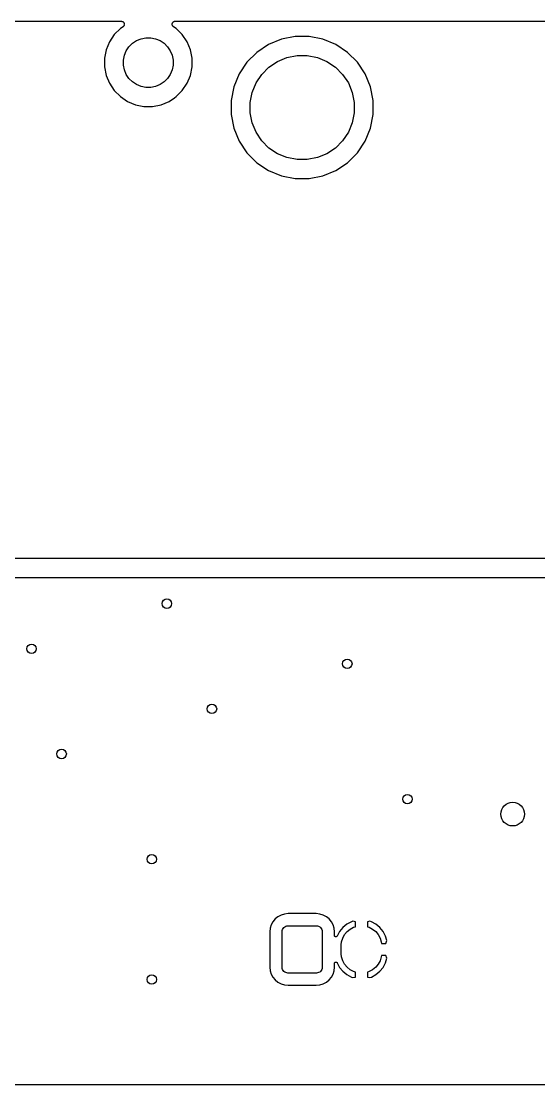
# Model space of a CAD drawing. Extents: x 1 to 139, y -76 to -1.
# Drawn here: x 85.93 to 107.78, y -75.56 to -30.64 of the extents above; entities that cross this region are included whole.
import ezdxf

# ---------------------------------------------------------------- set-up
doc = ezdxf.new("R2010")
doc.units = 0
doc.header["$MEASUREMENT"] = 0
doc.layers.add('BLACK', color=7, linetype='CONTINUOUS')

msp = doc.modelspace()

# ---------------------------------------------------------------- linework, layer by layer
at = {"layer": 'BLACK', "linetype": 'CONTINUOUS'}
for p, q in [((65.757, -30.645), (90.153, -30.645)), ((90.1107, -30.953), (89.853, -31.2107)), ((90.2236, -30.8776), (90.1107, -30.953)), ((90.153, -30.645), (90.1544, -30.645)), ((90.1544, -30.645), (90.1544, -30.645)), ((90.1544, -30.645), (90.1545, -30.645)), ((90.1545, -30.645), (90.1548, -30.645)), ((90.1548, -30.645), (90.1671, -30.6464)), ((90.1671, -30.6464), (90.1791, -30.6477)), ((90.1791, -30.6477), (90.1792, -30.6478)), ((90.1792, -30.6478), (90.1794, -30.6478)), ((90.1794, -30.6478), (90.1912, -30.6515)), ((90.1912, -30.6515), (90.2027, -30.6551)), ((90.2027, -30.6551), (90.2029, -30.6552)), ((90.2029, -30.6552), (90.203, -30.6553)), ((90.203, -30.6553), (90.2137, -30.6612)), ((90.2137, -30.6612), (90.2245, -30.667)), ((90.2329, -30.87), (90.2236, -30.8776)), ((90.2245, -30.667), (90.2246, -30.6671)), ((90.2246, -30.6671), (90.2248, -30.6672)), ((90.2248, -30.6672), (90.2341, -30.6751)), ((90.2425, -30.8621), (90.2329, -30.87)), ((90.2341, -30.6751), (90.2435, -30.6829)), ((90.2426, -30.862), (90.2425, -30.8621)), ((90.2427, -30.8619), (90.2426, -30.862)), ((90.2503, -30.8526), (90.2427, -30.8619)), ((90.2435, -30.6829), (90.2436, -30.683)), ((90.2436, -30.683), (90.2437, -30.6831)), ((90.2437, -30.6831), (90.2515, -30.6927)), ((90.2583, -30.843), (90.2503, -30.8526)), ((90.2515, -30.6927), (90.2591, -30.7022)), ((90.2584, -30.8429), (90.2583, -30.843)), ((90.2585, -30.8427), (90.2584, -30.8429)), ((90.2642, -30.8322), (90.2585, -30.8427)), ((90.2591, -30.7022), (90.2592, -30.7023)), ((90.2592, -30.7023), (90.2593, -30.7025)), ((90.2593, -30.7025), (90.265, -30.7133)), ((90.2701, -30.8212), (90.2642, -30.8322)), ((90.265, -30.7133), (90.2706, -30.7241)), ((90.2702, -30.8209), (90.2701, -30.8211)), ((90.2701, -30.8211), (90.2701, -30.8212)), ((90.2738, -30.8093), (90.2702, -30.8209)), ((90.2706, -30.7241), (90.2707, -30.7243)), ((90.2707, -30.7243), (90.2708, -30.7244)), ((90.2708, -30.7244), (90.2741, -30.736)), ((90.2774, -30.7975), (90.2738, -30.8093)), ((90.2741, -30.736), (90.2777, -30.7479)), ((90.2775, -30.7972), (90.2774, -30.7974)), ((90.2774, -30.7974), (90.2774, -30.7975)), ((90.2787, -30.785), (90.2775, -30.7972)), ((90.2777, -30.7479), (90.2777, -30.748)), ((90.2777, -30.748), (90.2778, -30.7482)), ((90.2778, -30.7482), (90.2788, -30.7602)), ((90.28, -30.7729), (90.2787, -30.785)), ((90.2788, -30.7602), (90.28, -30.7726)), ((90.28, -30.7726), (90.28, -30.7727)), ((90.28, -30.7727), (90.28, -30.7729)), ((92.3, -30.7708), (92.3013, -30.7588)), ((92.3, -30.7709), (92.3, -30.7708)), ((92.3, -30.7711), (92.3, -30.7709)), ((92.3011, -30.7833), (92.3, -30.7711)), ((92.3022, -30.7955), (92.3011, -30.7833)), ((92.3013, -30.7588), (92.3026, -30.7465)), ((92.3022, -30.7956), (92.3022, -30.7955)), ((92.3022, -30.7958), (92.3022, -30.7956)), ((92.3057, -30.8074), (92.3022, -30.7958)), ((92.3026, -30.7463), (92.3027, -30.7461)), ((92.3026, -30.7465), (92.3026, -30.7463)), ((92.3027, -30.7461), (92.3062, -30.7347)), ((92.3091, -30.8193), (92.3057, -30.8074)), ((92.3062, -30.7347), (92.3099, -30.7228)), ((92.3092, -30.8194), (92.3091, -30.8193)), ((92.3092, -30.8196), (92.3092, -30.8194)), ((92.3149, -30.8303), (92.3092, -30.8196)), ((92.3099, -30.7228), (92.31, -30.7226)), ((92.31, -30.7226), (92.3101, -30.7225)), ((92.3101, -30.7225), (92.3158, -30.7119)), ((92.3205, -30.8413), (92.3149, -30.8303)), ((92.3158, -30.7119), (92.3217, -30.701)), ((92.3207, -30.8414), (92.3205, -30.8413)), ((92.3207, -30.8415), (92.3207, -30.8414)), ((92.3284, -30.851), (92.3207, -30.8415)), ((92.3217, -30.701), (92.3218, -30.7009)), ((92.3218, -30.7009), (92.3219, -30.7007)), ((92.3219, -30.7007), (92.3297, -30.6913)), ((92.336, -30.8606), (92.3284, -30.851)), ((92.3297, -30.6913), (92.3375, -30.6819)), ((92.3362, -30.8607), (92.336, -30.8606)), ((92.3363, -30.8609), (92.3362, -30.8607)), ((92.3455, -30.8686), (92.3363, -30.8609)), ((92.3375, -30.6819), (92.3376, -30.6818)), ((92.3376, -30.6818), (92.3377, -30.6816)), ((92.3377, -30.6816), (92.3473, -30.6739)), ((92.355, -30.8766), (92.3455, -30.8686)), ((92.3473, -30.6739), (92.3567, -30.6662)), ((92.3552, -30.8768), (92.355, -30.8766)), ((92.3553, -30.8768), (92.3552, -30.8768)), ((92.3552, -30.8768), (92.3552, -30.8768)), ((92.3564, -30.8776), (92.3553, -30.8768)), ((92.4693, -30.953), (92.3564, -30.8776)), ((92.3567, -30.6662), (92.3569, -30.6661)), ((92.3569, -30.6661), (92.357, -30.666)), ((92.357, -30.666), (92.3679, -30.6603)), ((92.3679, -30.6603), (92.3786, -30.6546)), ((92.3786, -30.6546), (92.3788, -30.6545)), ((92.3788, -30.6545), (92.3789, -30.6545)), ((92.3789, -30.6545), (92.3906, -30.651)), ((92.3906, -30.651), (92.4023, -30.6474)), ((92.4023, -30.6474), (92.4025, -30.6474)), ((92.4025, -30.6474), (92.4027, -30.6474)), ((92.4027, -30.6474), (92.4149, -30.6462)), ((92.4149, -30.6462), (92.427, -30.645)), ((92.427, -30.645), (116.823, -30.645)), ((92.727, -31.2107), (92.4693, -30.953)), ((89.853, -31.2107), (89.6506, -31.5137)), ((90.7926, -31.4595), (90.9837, -31.3803)), ((90.9837, -31.3803), (91.1866, -31.34)), ((91.1866, -31.34), (91.3934, -31.34)), ((91.3934, -31.34), (91.5963, -31.3803)), ((91.5963, -31.3803), (91.7874, -31.4595)), ((92.9294, -31.5137), (92.727, -31.2107)), ((96.9149, -31.4053), (96.369, -31.6314)), ((97.4945, -31.29), (96.9149, -31.4053)), ((98.0855, -31.29), (97.4945, -31.29)), ((98.6651, -31.4053), (98.0855, -31.29)), ((99.211, -31.6314), (98.6651, -31.4053)), ((89.5111, -31.8504), (89.44, -32.2078)), ((89.6506, -31.5137), (89.5111, -31.8504)), ((90.2803, -32.0837), (90.3595, -31.8926)), ((90.3595, -31.8926), (90.4744, -31.7207)), ((90.4744, -31.7207), (90.6207, -31.5744)), ((90.6207, -31.5744), (90.7926, -31.4595)), ((91.7874, -31.4595), (91.9593, -31.5744)), ((91.9593, -31.5744), (92.1056, -31.7207)), ((92.1056, -31.7207), (92.2205, -31.8926)), ((92.2205, -31.8926), (92.2996, -32.0837)), ((93.0689, -31.8504), (92.9294, -31.5137)), ((93.14, -32.2078), (93.0689, -31.8504)), ((96.369, -31.6314), (95.8776, -31.9597)), ((99.7024, -31.9597), (99.211, -31.6314)), ((89.44, -32.2078), (89.44, -32.5722)), ((90.24, -32.2866), (90.2803, -32.0837)), ((90.24, -32.4934), (90.24, -32.2866)), ((92.2996, -32.0837), (92.34, -32.2866)), ((92.34, -32.2866), (92.34, -32.4934)), ((93.14, -32.5722), (93.14, -32.2078)), ((95.8776, -31.9597), (95.4597, -32.3776)), ((96.3876, -32.5811), (96.7479, -32.3404)), ((96.7479, -32.3404), (97.1483, -32.1745)), ((97.1483, -32.1745), (97.5733, -32.09)), ((97.5733, -32.09), (98.0067, -32.09)), ((98.0067, -32.09), (98.4317, -32.1745)), ((98.4317, -32.1745), (98.8321, -32.3404)), ((98.8321, -32.3404), (99.1924, -32.5811)), ((100.12, -32.3776), (99.7024, -31.9597)), ((89.44, -32.5722), (89.5111, -32.9296)), ((90.2803, -32.6963), (90.24, -32.4934)), ((90.3595, -32.8874), (90.2803, -32.6963)), ((92.2996, -32.6963), (92.2205, -32.8874)), ((92.34, -32.4934), (92.2996, -32.6963)), ((93.0689, -32.9296), (93.14, -32.5722)), ((95.4597, -32.3776), (95.1314, -32.869)), ((96.0811, -32.8876), (96.3876, -32.5811)), ((99.1924, -32.5811), (99.4989, -32.8876)), ((100.449, -32.869), (100.12, -32.3776)), ((89.5111, -32.9296), (89.6506, -33.2663)), ((90.4744, -33.0593), (90.3595, -32.8874)), ((90.6207, -33.2056), (90.4744, -33.0593)), ((90.7926, -33.3205), (90.6207, -33.2056)), ((91.9593, -33.2056), (91.7874, -33.3205)), ((92.1056, -33.0593), (91.9593, -33.2056)), ((92.2205, -32.8874), (92.1056, -33.0593)), ((92.9294, -33.2663), (93.0689, -32.9296)), ((95.1314, -32.869), (94.9053, -33.4149)), ((95.8404, -33.2479), (96.0811, -32.8876)), ((99.4989, -32.8876), (99.7396, -33.2479)), ((100.675, -33.4149), (100.449, -32.869)), ((89.6506, -33.2663), (89.853, -33.5693)), ((89.853, -33.5693), (90.1107, -33.827)), ((90.9837, -33.3997), (90.7926, -33.3205)), ((91.1866, -33.44), (90.9837, -33.3997)), ((91.3934, -33.44), (91.1866, -33.44)), ((91.5963, -33.3997), (91.3934, -33.44)), ((91.7874, -33.3205), (91.5963, -33.3997)), ((92.4693, -33.827), (92.727, -33.5693)), ((92.727, -33.5693), (92.9294, -33.2663)), ((94.9053, -33.4149), (94.79, -33.9945)), ((95.59, -34.0733), (95.6745, -33.6483)), ((95.6745, -33.6483), (95.8404, -33.2479)), ((99.7396, -33.2479), (99.9055, -33.6483)), ((99.9055, -33.6483), (99.99, -34.0733)), ((100.79, -33.9945), (100.675, -33.4149)), ((90.1107, -33.827), (90.4137, -34.0294)), ((90.4137, -34.0294), (90.7504, -34.1689)), ((91.8296, -34.1689), (92.1663, -34.0294)), ((92.1663, -34.0294), (92.3953, -33.8764)), ((92.3953, -33.8764), (92.3954, -33.8764)), ((92.3954, -33.8764), (92.4693, -33.827)), ((94.79, -33.9945), (94.79, -34.5855)), ((95.59, -34.5067), (95.59, -34.0733)), ((99.99, -34.0733), (99.99, -34.5067)), ((100.79, -34.5855), (100.79, -33.9945)), ((90.7504, -34.1689), (91.1078, -34.24)), ((91.1078, -34.24), (91.4722, -34.24)), ((91.4722, -34.24), (91.8296, -34.1689)), ((94.79, -34.5855), (94.9053, -35.1651)), ((95.6745, -34.9317), (95.59, -34.5067)), ((99.99, -34.5067), (99.9055, -34.9317)), ((100.675, -35.1651), (100.79, -34.5855)), ((95.8404, -35.3321), (95.6745, -34.9317)), ((99.9055, -34.9317), (99.7396, -35.3321)), ((94.9053, -35.1651), (95.1314, -35.711)), ((96.0811, -35.6924), (95.8404, -35.3321)), ((99.7396, -35.3321), (99.4989, -35.6924)), ((100.449, -35.711), (100.675, -35.1651)), ((95.1314, -35.711), (95.4597, -36.2024)), ((96.3876, -35.9989), (96.0811, -35.6924)), ((99.4989, -35.6924), (99.1924, -35.9989)), ((100.12, -36.2024), (100.449, -35.711)), ((95.4597, -36.2024), (95.8776, -36.6203)), ((96.7479, -36.2396), (96.3876, -35.9989)), ((97.1483, -36.4055), (96.7479, -36.2396)), ((98.8321, -36.2396), (98.4317, -36.4055)), ((99.1924, -35.9989), (98.8321, -36.2396)), ((99.7024, -36.6203), (100.12, -36.2024)), ((95.8776, -36.6203), (96.369, -36.9486)), ((97.5733, -36.49), (97.1483, -36.4055)), ((98.0067, -36.49), (97.5733, -36.49)), ((98.4317, -36.4055), (98.0067, -36.49)), ((99.211, -36.9486), (99.7024, -36.6203)), ((96.369, -36.9486), (96.9149, -37.1747)), ((96.9149, -37.1747), (97.4945, -37.29)), ((98.0855, -37.29), (98.6651, -37.1747)), ((98.6651, -37.1747), (99.211, -36.9486)), ((97.4945, -37.29), (98.0855, -37.29)), ((138.303, -53.34), (24.257, -53.34)), ((63.4435, -54.14), (111.504, -54.14)), ((96.5577, -68.6775), (96.4874, -68.809)), ((96.6523, -68.5623), (96.5577, -68.6775)), ((96.7675, -68.4677), (96.6523, -68.5623)), ((96.899, -68.3974), (96.7675, -68.4677)), ((97.0416, -68.3542), (96.899, -68.3974)), ((97.1931, -68.3392), (97.0416, -68.3542)), ((98.3869, -68.3392), (97.1931, -68.3392)), ((98.5384, -68.3542), (98.3869, -68.3392)), ((98.681, -68.3974), (98.5384, -68.3542)), ((98.8125, -68.4677), (98.681, -68.3974)), ((98.9277, -68.5623), (98.8125, -68.4677)), ((99.0223, -68.6775), (98.9277, -68.5623)), ((99.0926, -68.809), (99.0223, -68.6775)), ((99.8666, -68.6833), (99.6742, -68.7872)), ((99.9278, -68.6582), (99.8666, -68.6833)), ((100.036, -68.6805), (99.9278, -68.6582)), ((100.036, -68.8888), (100.036, -68.6805)), ((100.652, -68.6582), (100.544, -68.6805)), ((100.544, -68.6805), (100.544, -68.8888)), ((100.713, -68.6833), (100.652, -68.6582)), ((100.906, -68.7872), (100.713, -68.6833)), ((96.4442, -68.9516), (96.4292, -69.1031)), ((96.4292, -69.1031), (96.4292, -70.5969)), ((96.4874, -68.809), (96.4442, -68.9516)), ((96.94, -69.1), (96.9448, -69.0512)), ((96.94, -70.6), (96.94, -69.1)), ((96.9448, -69.0512), (96.959, -69.0043)), ((96.959, -69.0043), (96.9821, -68.9611)), ((96.9821, -68.9611), (97.0132, -68.9232)), ((97.0132, -68.9232), (97.0511, -68.8921)), ((97.0511, -68.8921), (97.0943, -68.869)), ((97.0943, -68.869), (97.1412, -68.8548)), ((97.1412, -68.8548), (97.19, -68.85)), ((97.19, -68.85), (98.39, -68.85)), ((98.39, -68.85), (98.4388, -68.8548)), ((98.4388, -68.8548), (98.4857, -68.869)), ((98.4857, -68.869), (98.5289, -68.8921)), ((98.5289, -68.8921), (98.5668, -68.9232)), ((98.5668, -68.9232), (98.5979, -68.9611)), ((98.5979, -68.9611), (98.621, -69.0043)), ((98.621, -69.0043), (98.6352, -69.0512)), ((98.6352, -69.0512), (98.64, -69.1)), ((98.64, -69.1), (98.64, -70.6)), ((99.1358, -68.9516), (99.0926, -68.809)), ((99.1508, -69.1031), (99.1358, -68.9516)), ((99.1508, -69.2544), (99.1508, -69.1031)), ((99.3717, -69.0924), (99.2704, -69.284)), ((99.5079, -68.9249), (99.3717, -69.0924)), ((99.6742, -68.7872), (99.5079, -68.9249)), ((99.5798, -69.2255), (99.6861, -69.0961)), ((99.6861, -69.0961), (99.8155, -68.9898)), ((99.8155, -68.9898), (99.9631, -68.9109)), ((99.9631, -68.9109), (100.036, -68.8888)), ((100.544, -68.8888), (100.617, -68.9109)), ((100.617, -68.9109), (100.765, -68.9898)), ((100.765, -68.9898), (100.894, -69.0961)), ((100.894, -69.0961), (101, -69.2255)), ((101.072, -68.9249), (100.906, -68.7872)), ((101.208, -69.0924), (101.072, -68.9249)), ((101.309, -69.2832), (101.208, -69.0924)), ((99.1511, -69.2575), (99.1508, -69.2544)), ((99.1511, -69.2607), (99.1511, -69.2575)), ((99.1517, -69.2637), (99.1511, -69.2607)), ((99.152, -69.2667), (99.1517, -69.2637)), ((99.1529, -69.2697), (99.152, -69.2667)), ((99.1535, -69.2729), (99.1529, -69.2697)), ((99.1547, -69.2757), (99.1535, -69.2729)), ((99.1556, -69.2786), (99.1547, -69.2757)), ((99.157, -69.2814), (99.1556, -69.2786)), ((99.1583, -69.2843), (99.157, -69.2814)), ((99.16, -69.2868), (99.1583, -69.2843)), ((99.1614, -69.2895), (99.16, -69.2868)), ((99.1634, -69.292), (99.1614, -69.2895)), ((99.1651, -69.2946), (99.1634, -69.292)), ((99.1673, -69.2968), (99.1651, -69.2946)), ((99.1692, -69.2991), (99.1673, -69.2968)), ((99.1717, -69.3011), (99.1692, -69.2991)), ((99.1739, -69.3034), (99.1717, -69.3011)), ((99.1764, -69.3051), (99.1739, -69.3034)), ((99.1788, -69.307), (99.1764, -69.3051)), ((99.1816, -69.3085), (99.1788, -69.307)), ((99.1842, -69.3103), (99.1816, -69.3085)), ((99.187, -69.3115), (99.1842, -69.3103)), ((99.1897, -69.3129), (99.187, -69.3115)), ((99.1927, -69.3138), (99.1897, -69.3129)), ((99.1956, -69.3151), (99.1927, -69.3138)), ((99.1986, -69.3157), (99.1956, -69.3151)), ((99.2015, -69.3166), (99.1986, -69.3157)), ((99.2047, -69.3169), (99.2015, -69.3166)), ((99.2078, -69.3175), (99.2047, -69.3169)), ((99.2108, -69.3175), (99.2078, -69.3175)), ((99.2138, -69.3179), (99.2108, -69.3175)), ((99.217, -69.3176), (99.2138, -69.3179)), ((99.2202, -69.3176), (99.217, -69.3176)), ((99.2231, -69.317), (99.2202, -69.3176)), ((99.2262, -69.3167), (99.2231, -69.317)), ((99.2292, -69.3158), (99.2262, -69.3167)), ((99.2323, -69.3152), (99.2292, -69.3158)), ((99.2351, -69.3141), (99.2323, -69.3152)), ((99.2381, -69.3132), (99.2351, -69.3141)), ((99.2409, -69.3118), (99.2381, -69.3132)), ((99.2438, -69.3106), (99.2409, -69.3118)), ((99.2463, -69.3089), (99.2438, -69.3106)), ((99.249, -69.3075), (99.2463, -69.3089)), ((99.2515, -69.3055), (99.249, -69.3075)), ((99.2542, -69.3038), (99.2515, -69.3055)), ((99.2563, -69.3016), (99.2542, -69.3038)), ((99.2587, -69.2997), (99.2563, -69.3016)), ((99.2607, -69.2973), (99.2587, -69.2997)), ((99.263, -69.2951), (99.2607, -69.2973)), ((99.2647, -69.2926), (99.263, -69.2951)), ((99.2667, -69.2902), (99.2647, -69.2926)), ((99.2682, -69.2875), (99.2667, -69.2902)), ((99.27, -69.2848), (99.2682, -69.2875)), ((99.2704, -69.284), (99.27, -69.2848)), ((99.44, -69.6583), (99.4523, -69.5334)), ((99.4523, -69.5334), (99.5009, -69.3731)), ((99.5009, -69.3731), (99.5798, -69.2255)), ((101, -69.2255), (101.079, -69.3731)), ((101.079, -69.3731), (101.128, -69.5334)), ((101.128, -69.5334), (101.134, -69.596)), ((101.134, -69.596), (101.329, -69.596)), ((101.367, -69.4771), (101.309, -69.2832)), ((101.329, -69.596), (101.367, -69.4771)), ((99.44, -70.0417), (99.44, -69.6583)), ((99.4523, -70.1666), (99.44, -70.0417)), ((99.1508, -70.4448), (99.1511, -70.4416)), ((99.1508, -70.4456), (99.1508, -70.4448)), ((99.1508, -70.5969), (99.1508, -70.4456)), ((99.1511, -70.4416), (99.1512, -70.4384)), ((99.1512, -70.4384), (99.1518, -70.4354)), ((99.1518, -70.4354), (99.1522, -70.4324)), ((99.1522, -70.4324), (99.1531, -70.4294)), ((99.1531, -70.4294), (99.1538, -70.4263)), ((99.1538, -70.4263), (99.155, -70.4235)), ((99.155, -70.4235), (99.1559, -70.4206)), ((99.1559, -70.4206), (99.1574, -70.4178)), ((99.1574, -70.4178), (99.1587, -70.4149)), ((99.1587, -70.4149), (99.1604, -70.4124)), ((99.1604, -70.4124), (99.1619, -70.4098)), ((99.1619, -70.4098), (99.1639, -70.4073)), ((99.1639, -70.4073), (99.1657, -70.4047)), ((99.1657, -70.4047), (99.1679, -70.4026)), ((99.1679, -70.4026), (99.1698, -70.4003)), ((99.1698, -70.4003), (99.1723, -70.3983)), ((99.1723, -70.3983), (99.1746, -70.3961)), ((99.1746, -70.3961), (99.1771, -70.3944)), ((99.1771, -70.3944), (99.1795, -70.3925)), ((99.1795, -70.3925), (99.1823, -70.391)), ((99.1823, -70.391), (99.185, -70.3893)), ((99.185, -70.3893), (99.1878, -70.3882)), ((99.1878, -70.3882), (99.1905, -70.3868)), ((99.1905, -70.3868), (99.1935, -70.3859)), ((99.1935, -70.3859), (99.1965, -70.3847)), ((99.1965, -70.3847), (99.1995, -70.3841)), ((99.1995, -70.3841), (99.2024, -70.3833)), ((99.2024, -70.3833), (99.2055, -70.383)), ((99.2055, -70.383), (99.2087, -70.3824)), ((99.2087, -70.3824), (99.2117, -70.3824)), ((99.2117, -70.3824), (99.2147, -70.3821)), ((99.2147, -70.3821), (99.2179, -70.3825)), ((99.2179, -70.3825), (99.221, -70.3825)), ((99.221, -70.3825), (99.224, -70.3831)), ((99.224, -70.3831), (99.227, -70.3834)), ((99.227, -70.3834), (99.2301, -70.3844)), ((99.2301, -70.3844), (99.2332, -70.385)), ((99.2332, -70.385), (99.236, -70.3862)), ((99.236, -70.3862), (99.2389, -70.3871)), ((99.2389, -70.3871), (99.2417, -70.3886)), ((99.2417, -70.3886), (99.2446, -70.3899)), ((99.2446, -70.3899), (99.2471, -70.3915)), ((99.2471, -70.3915), (99.2498, -70.393)), ((99.2498, -70.393), (99.2522, -70.395)), ((99.2522, -70.395), (99.2549, -70.3968)), ((99.2549, -70.3968), (99.257, -70.399)), ((99.257, -70.399), (99.2593, -70.4009)), ((99.2593, -70.4009), (99.2613, -70.4034)), ((99.2613, -70.4034), (99.2636, -70.4056)), ((99.2636, -70.4056), (99.2652, -70.4082)), ((99.2652, -70.4082), (99.2672, -70.4105)), ((99.2672, -70.4105), (99.2686, -70.4133)), ((99.2686, -70.4133), (99.2704, -70.416)), ((99.2704, -70.416), (99.3717, -70.6076)), ((99.5009, -70.3269), (99.4523, -70.1666)), ((99.5798, -70.4745), (99.5009, -70.3269)), ((99.6861, -70.6039), (99.5798, -70.4745)), ((101, -70.4745), (100.894, -70.6039)), ((101.079, -70.3269), (101, -70.4745)), ((101.128, -70.1666), (101.079, -70.3269)), ((101.134, -70.104), (101.128, -70.1666)), ((101.329, -70.104), (101.134, -70.104)), ((101.208, -70.6076), (101.309, -70.4168)), ((101.309, -70.4168), (101.367, -70.2229)), ((101.367, -70.2229), (101.329, -70.104)), ((96.4292, -70.5969), (96.4442, -70.7484)), ((96.4442, -70.7484), (96.4874, -70.891)), ((96.4874, -70.891), (96.5577, -71.0225)), ((96.9448, -70.6488), (96.94, -70.6)), ((96.959, -70.6957), (96.9448, -70.6488)), ((96.9821, -70.7389), (96.959, -70.6957)), ((97.0132, -70.7768), (96.9821, -70.7389)), ((97.0511, -70.8079), (97.0132, -70.7768)), ((97.0943, -70.831), (97.0511, -70.8079)), ((97.1412, -70.8452), (97.0943, -70.831)), ((97.19, -70.85), (97.1412, -70.8452)), ((98.39, -70.85), (97.19, -70.85)), ((98.4388, -70.8452), (98.39, -70.85)), ((98.4857, -70.831), (98.4388, -70.8452)), ((98.5289, -70.8079), (98.4857, -70.831)), ((98.5668, -70.7768), (98.5289, -70.8079)), ((98.5979, -70.7389), (98.5668, -70.7768)), ((98.621, -70.6957), (98.5979, -70.7389)), ((98.6352, -70.6488), (98.621, -70.6957)), ((98.64, -70.6), (98.6352, -70.6488)), ((99.0223, -71.0225), (99.0926, -70.891)), ((99.0926, -70.891), (99.1358, -70.7484)), ((99.1358, -70.7484), (99.1508, -70.5969)), ((99.3717, -70.6076), (99.5079, -70.7751)), ((99.5079, -70.7751), (99.6742, -70.9128)), ((99.6742, -70.9128), (99.8666, -71.0167)), ((99.8155, -70.7102), (99.6861, -70.6039)), ((99.9631, -70.7891), (99.8155, -70.7102)), ((100.036, -70.8112), (99.9631, -70.7891)), ((100.036, -71.0195), (100.036, -70.8112)), ((100.617, -70.7891), (100.544, -70.8112)), ((100.544, -70.8112), (100.544, -71.0195)), ((100.765, -70.7102), (100.617, -70.7891)), ((100.713, -71.0167), (100.906, -70.9128)), ((100.894, -70.6039), (100.765, -70.7102)), ((100.906, -70.9128), (101.072, -70.7751)), ((101.072, -70.7751), (101.208, -70.6076)), ((96.5577, -71.0225), (96.6523, -71.1377)), ((96.6523, -71.1377), (96.7675, -71.2323)), ((96.7675, -71.2323), (96.899, -71.3026)), ((96.899, -71.3026), (97.0416, -71.3458)), ((97.0416, -71.3458), (97.1931, -71.3608)), ((97.1931, -71.3608), (98.3869, -71.3608)), ((98.3869, -71.3608), (98.5384, -71.3458)), ((98.5384, -71.3458), (98.681, -71.3026)), ((98.681, -71.3026), (98.8125, -71.2323)), ((98.8125, -71.2323), (98.9277, -71.1377)), ((98.9277, -71.1377), (99.0223, -71.0225)), ((99.8666, -71.0167), (99.9278, -71.0418)), ((99.9278, -71.0418), (100.036, -71.0195)), ((100.544, -71.0195), (100.652, -71.0418)), ((100.652, -71.0418), (100.713, -71.0167)), ((133.538, -75.565), (6.16231, -75.565))]:
    msp.add_line(p, q, dxfattribs=at)
at = {"layer": 'BLACK'}
for centre, radius in [((92.075, -55.245), 0.2), ((86.36, -57.15), 0.2), ((99.695, -57.785), 0.2), ((93.98, -59.69), 0.2), ((87.63, -61.595), 0.2), ((102.235, -63.5), 0.2), ((106.68, -64.135), 0.5), ((91.44, -66.04), 0.2), ((91.44, -71.12), 0.2)]:
    msp.add_circle(centre, radius, dxfattribs=at)

doc.saveas('drawing.dxf')
